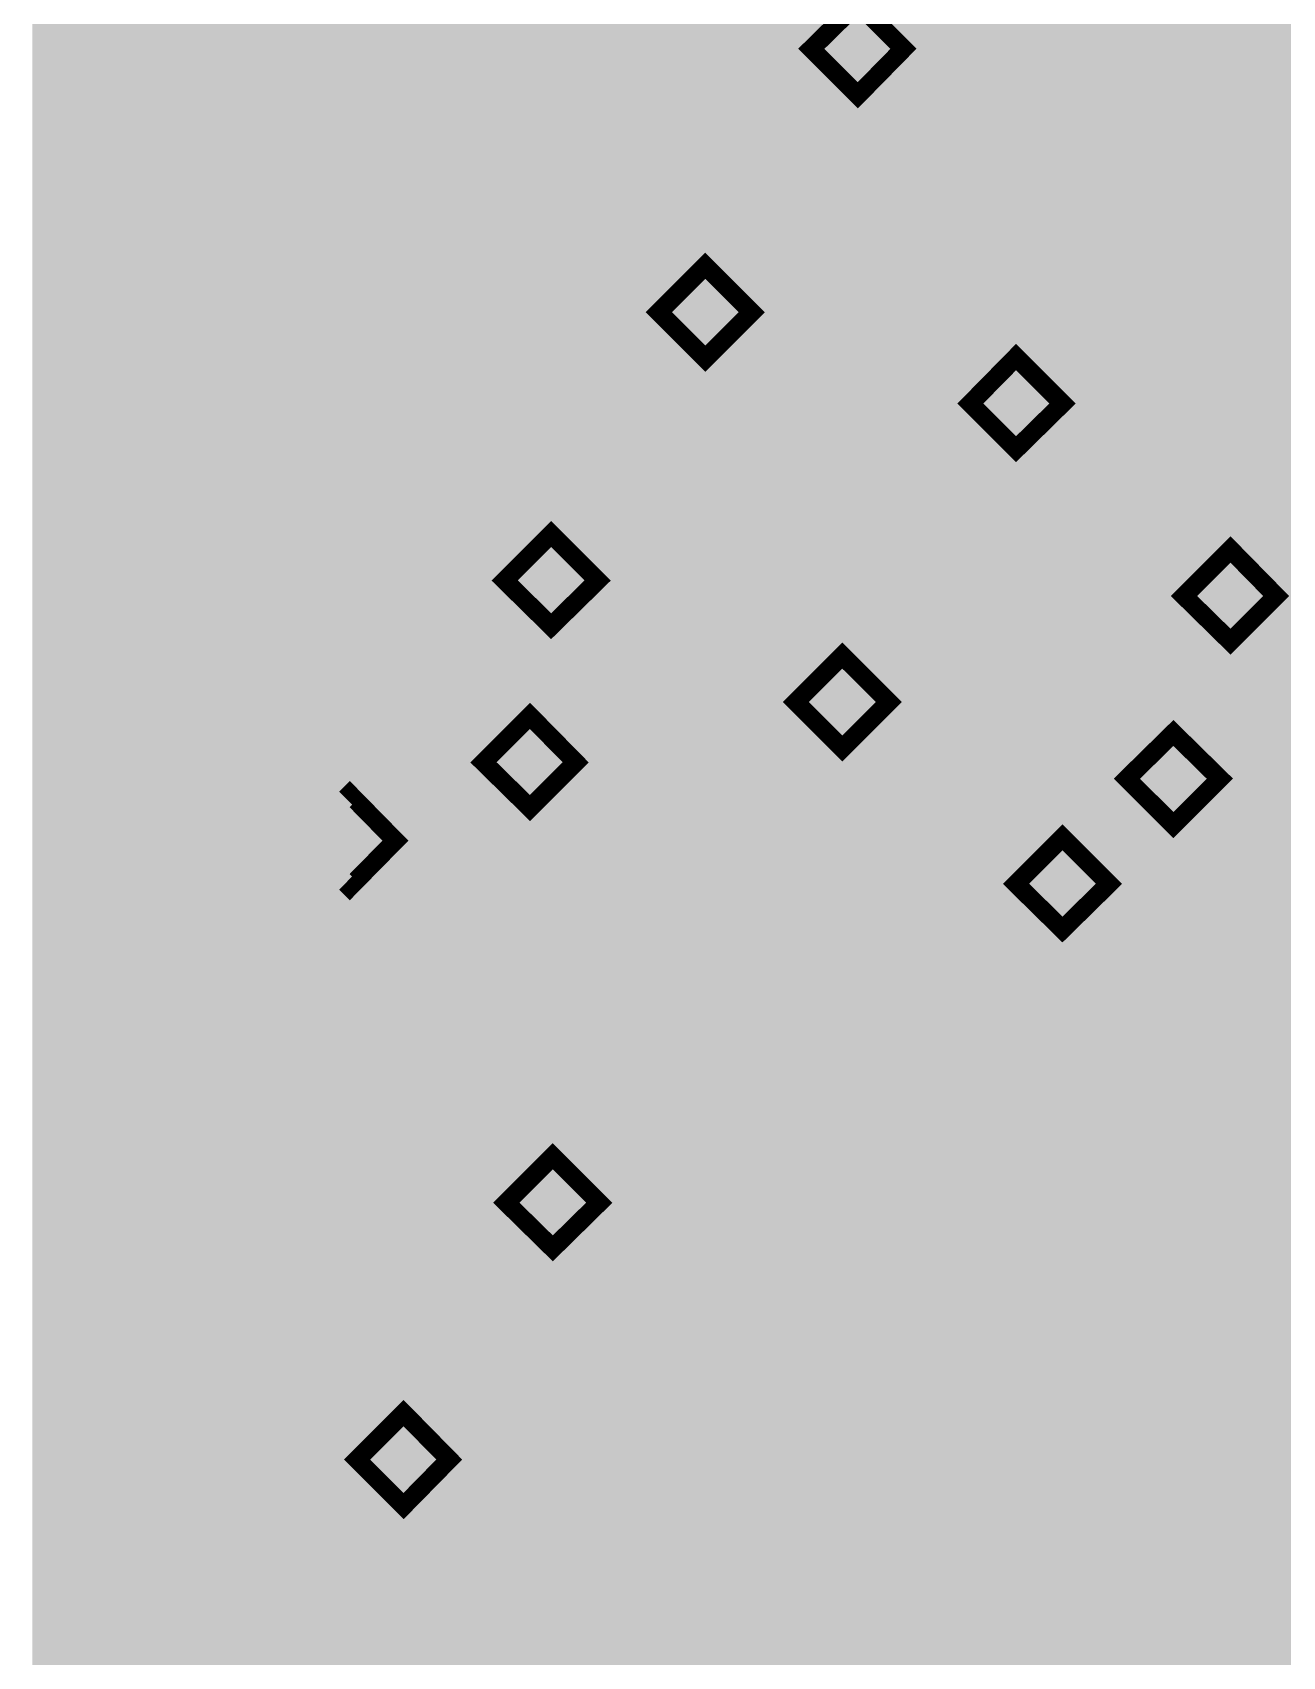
# Model space of a CAD drawing. Header units: millimetres. Extents: x 92 to 588, y 96 to 434.
# Drawn here: x 291.16 to 318.2, y 368.09 to 403.22 of the extents above; entities that cross this region are included whole.
import ezdxf

# ---------------------------------------------------------------- set-up
doc = ezdxf.new("R2010")
doc.units = ezdxf.units.MM
doc.layers.add('H', color=7, linetype='Continuous')
doc.layers.add('P', color=7, linetype='Continuous')

msp = doc.modelspace()

# ---------------------------------------------------------------- hatches: boundary and pattern name
at = {"layer": 'H', "linetype": 'Continuous'}
for points in [[(291.162, 223.903), (291.162, 433.788), (588.166, 433.788), (588.166, 223.903), (291.162, 223.903)], [(309.013, 401.861), (308.007, 402.867), (309.013, 403.855), (310, 402.867), (309.013, 401.861)], [(310.018, 400.468), (309.93, 400.468), (309.771, 400.486), (309.7, 400.521), (309.63, 400.556), (309.489, 400.644), (309.436, 400.697), (309.383, 400.768), (309.277, 400.962), (309.224, 401.068), (309.189, 401.191), (309.154, 401.491), (309.154, 401.65), (309.154, 401.808), (309.189, 402.126), (309.224, 402.249), (309.26, 402.391), (309.365, 402.62), (309.436, 402.726), (309.506, 402.832), (309.7, 402.973), (309.806, 403.043), (309.912, 403.096), (310.177, 403.149), (310.318, 403.149), (310.406, 403.149), (310.477, 403.131), (310.547, 403.131), (310.618, 403.114), (310.618, 402.779), (310.547, 402.796), (310.459, 402.832), (310.371, 402.849), (310.265, 402.849), (310.194, 402.849), (310.036, 402.814), (309.912, 402.761), (309.806, 402.69), (309.753, 402.638), (309.7, 402.567), (309.612, 402.443), (309.559, 402.285), (309.524, 402.091), (309.506, 401.985), (309.63, 401.808), (309.506, 401.738), (309.506, 401.703), (309.506, 401.667), (309.506, 401.438), (309.542, 401.226), (309.559, 401.138), (309.595, 401.068), (309.648, 400.944), (309.683, 400.891), (309.771, 400.821), (309.842, 400.785), (309.93, 400.75), (310.018, 400.75), (310.106, 400.75), (310.247, 400.803), (310.318, 400.856), (310.353, 400.891), (310.388, 400.927), (310.424, 401.032), (310.477, 401.191), (310.477, 401.332), (310.477, 401.42), (310.459, 401.544), (310.441, 401.614), (310.424, 401.667), (310.353, 401.756), (310.3, 401.791), (310.265, 401.808), (310.194, 401.861), (310.141, 401.861), (310.071, 401.879), (309.983, 401.879), (309.859, 401.879), (309.736, 401.844), (309.63, 401.808), (309.506, 401.985), (309.63, 402.073), (309.771, 402.126), (309.824, 402.144), (309.983, 402.161), (310.053, 402.161), (310.194, 402.161), (310.318, 402.126), (310.371, 402.108), (310.494, 402.055), (310.547, 402.02), (310.618, 401.95), (310.724, 401.826), (310.759, 401.738), (310.794, 401.65), (310.829, 401.456), (310.829, 401.35), (310.829, 401.262), (310.794, 401.068), (310.759, 400.979), (310.724, 400.909), (310.635, 400.768), (310.582, 400.697), (310.53, 400.644), (310.406, 400.556), (310.335, 400.521), (310.265, 400.486), (310.106, 400.468), (310.018, 400.468)], [(311.288, 400.521), (312.47, 402.796), (311.129, 402.796), (311.129, 403.096), (312.77, 403.096), (312.77, 402.708), (311.658, 400.521), (311.288, 400.521)], [(314.198, 400.521), (314.198, 400.874), (314.357, 401.032), (314.516, 401.191), (314.675, 401.332), (314.816, 401.509), (314.957, 401.65), (315.151, 401.914), (315.221, 402.02), (315.274, 402.126), (315.327, 402.32), (315.327, 402.426), (315.327, 402.532), (315.292, 402.62), (315.274, 402.655), (315.221, 402.726), (315.204, 402.743), (315.133, 402.796), (315.063, 402.832), (314.975, 402.849), (314.886, 402.849), (314.798, 402.849), (314.692, 402.832), (314.604, 402.796), (314.516, 402.779), (314.445, 402.743), (314.375, 402.708), (314.304, 402.655), (314.269, 402.62), (314.251, 402.99), (314.375, 403.043), (314.551, 403.096), (314.639, 403.131), (314.816, 403.149), (314.904, 403.149), (314.992, 403.149), (315.151, 403.131), (315.292, 403.078), (315.415, 403.008), (315.468, 402.955), (315.521, 402.92), (315.592, 402.796), (315.645, 402.673), (315.68, 402.514), (315.68, 402.443), (315.68, 402.302), (315.645, 402.161), (315.61, 402.038), (315.539, 401.932), (315.468, 401.808), (315.398, 401.703), (315.292, 401.597), (315.204, 401.473), (315.027, 401.297), (314.833, 401.121), (314.657, 400.944), (314.516, 400.803), (315.786, 400.803), (315.786, 400.521), (314.198, 400.521)], [(316.333, 400.521), (316.333, 400.785), (316.809, 400.785), (316.809, 402.514), (316.333, 402.514), (316.333, 402.743), (316.474, 402.743), (316.668, 402.779), (316.738, 402.814), (316.756, 402.849), (316.809, 402.902), (316.862, 403.008), (316.88, 403.114), (317.144, 403.114), (317.144, 400.785), (317.603, 400.785), (317.603, 400.521), (316.333, 400.521)], [(313.228, 400.521), (313.228, 401.015), (313.652, 401.015), (313.652, 400.521), (313.228, 400.521)], [(300.052, 397.998), (299.964, 397.998), (299.805, 398.034), (299.735, 398.069), (299.664, 398.087), (299.54, 398.175), (299.488, 398.228), (299.417, 398.316), (299.311, 398.492), (299.276, 398.616), (299.241, 398.739), (299.205, 399.022), (299.188, 399.198), (299.205, 399.357), (299.241, 399.657), (299.258, 399.798), (299.294, 399.939), (299.417, 400.168), (299.47, 400.274), (299.558, 400.362), (299.735, 400.521), (299.84, 400.574), (299.946, 400.627), (300.211, 400.68), (300.352, 400.68), (300.44, 400.68), (300.511, 400.68), (300.581, 400.662), (300.652, 400.644), (300.652, 400.327), (300.581, 400.344), (300.493, 400.362), (300.405, 400.38), (300.299, 400.397), (300.228, 400.38), (300.087, 400.362), (299.946, 400.309), (299.84, 400.221), (299.787, 400.168), (299.735, 400.115), (299.664, 399.974), (299.593, 399.815), (299.558, 399.639), (299.558, 399.533), (299.664, 399.339), (299.558, 399.286), (299.54, 399.233), (299.54, 399.198), (299.54, 399.11), (299.54, 398.986), (299.576, 398.775), (299.593, 398.686), (299.629, 398.598), (299.682, 398.475), (299.735, 398.439), (299.805, 398.351), (299.876, 398.316), (299.964, 398.298), (300.052, 398.281), (300.158, 398.298), (300.281, 398.334), (300.352, 398.404), (300.387, 398.439), (300.422, 398.475), (300.475, 398.563), (300.511, 398.739), (300.511, 398.88), (300.511, 398.951), (300.493, 399.092), (300.475, 399.145), (300.458, 399.198), (300.387, 399.286), (300.334, 399.339), (300.299, 399.357), (300.228, 399.392), (300.193, 399.41), (300.105, 399.41), (300.017, 399.427), (299.893, 399.41), (299.77, 399.392), (299.664, 399.339), (299.558, 399.533), (299.682, 399.604), (299.805, 399.657), (299.876, 399.674), (300.017, 399.709), (300.087, 399.709), (300.228, 399.709), (300.352, 399.674), (300.405, 399.657), (300.528, 399.604), (300.599, 399.551), (300.652, 399.498), (300.758, 399.357), (300.81, 399.286), (300.828, 399.198), (300.863, 399.004), (300.863, 398.898), (300.863, 398.792), (300.828, 398.616), (300.81, 398.528), (300.775, 398.439), (300.687, 398.298), (300.634, 398.245), (300.564, 398.193), (300.44, 398.104), (300.37, 398.069), (300.299, 398.034), (300.14, 397.998), (300.052, 397.998)], [(301.322, 398.051), (302.504, 400.344), (301.163, 400.344), (301.163, 400.644), (302.804, 400.644), (302.804, 400.256), (301.692, 398.051), (301.322, 398.051)], [(304.374, 398.051), (305.555, 400.344), (304.215, 400.344), (304.215, 400.644), (305.855, 400.644), (305.855, 400.256), (304.726, 398.051), (304.374, 398.051)], [(306.314, 398.051), (307.496, 400.344), (306.155, 400.344), (306.155, 400.644), (307.795, 400.644), (307.795, 400.256), (306.684, 398.051), (306.314, 398.051)], [(303.262, 398.051), (303.262, 398.545), (303.686, 398.545), (303.686, 398.051), (303.262, 398.051)], [(305.714, 396.164), (304.709, 397.169), (305.714, 398.175), (306.72, 397.169), (305.714, 396.164)], [(312.435, 394.206), (311.447, 395.194), (312.435, 396.199), (313.44, 395.194), (312.435, 394.206)], [(303.386, 392.213), (303.298, 392.213), (303.139, 392.231), (303.068, 392.266), (302.998, 392.301), (302.874, 392.389), (302.821, 392.442), (302.751, 392.513), (302.645, 392.707), (302.61, 392.813), (302.574, 392.936), (302.539, 393.236), (302.521, 393.395), (302.539, 393.553), (302.574, 393.871), (302.592, 393.994), (302.627, 394.136), (302.751, 394.365), (302.804, 394.471), (302.892, 394.577), (303.068, 394.718), (303.174, 394.788), (303.28, 394.841), (303.545, 394.894), (303.686, 394.894), (303.774, 394.894), (303.844, 394.876), (303.915, 394.876), (303.985, 394.859), (303.985, 394.524), (303.915, 394.541), (303.827, 394.577), (303.739, 394.594), (303.633, 394.594), (303.562, 394.594), (303.421, 394.559), (303.28, 394.506), (303.174, 394.435), (303.121, 394.383), (303.068, 394.312), (302.998, 394.188), (302.927, 394.03), (302.892, 393.836), (302.892, 393.73), (302.998, 393.553), (302.892, 393.483), (302.874, 393.448), (302.874, 393.412), (302.874, 393.183), (302.91, 392.971), (302.927, 392.883), (302.962, 392.813), (303.015, 392.689), (303.068, 392.636), (303.139, 392.566), (303.209, 392.513), (303.298, 392.495), (303.386, 392.495), (303.492, 392.495), (303.615, 392.548), (303.686, 392.601), (303.721, 392.636), (303.756, 392.672), (303.809, 392.777), (303.844, 392.936), (303.844, 393.077), (303.844, 393.165), (303.827, 393.289), (303.809, 393.359), (303.791, 393.412), (303.721, 393.501), (303.668, 393.536), (303.633, 393.553), (303.562, 393.606), (303.527, 393.606), (303.439, 393.624), (303.35, 393.624), (303.227, 393.624), (303.104, 393.589), (302.998, 393.553), (302.892, 393.73), (303.015, 393.818), (303.139, 393.871), (303.209, 393.889), (303.35, 393.906), (303.421, 393.906), (303.562, 393.906), (303.686, 393.871), (303.739, 393.853), (303.862, 393.8), (303.915, 393.765), (303.985, 393.695), (304.091, 393.571), (304.127, 393.483), (304.162, 393.395), (304.197, 393.201), (304.197, 393.095), (304.197, 393.007), (304.162, 392.813), (304.109, 392.654), (304.021, 392.513), (303.968, 392.442), (303.897, 392.389), (303.774, 392.301), (303.703, 392.266), (303.633, 392.231), (303.474, 392.213), (303.386, 392.213)], [(305.291, 392.195), (305.203, 392.195), (305.026, 392.231), (304.938, 392.266), (304.867, 392.283), (304.726, 392.372), (304.673, 392.425), (304.62, 392.478), (304.55, 392.601), (304.515, 392.672), (304.479, 392.742), (304.462, 392.901), (304.462, 392.971), (304.462, 393.077), (304.515, 393.271), (304.568, 393.359), (304.62, 393.448), (304.797, 393.589), (304.885, 393.642), (305.026, 393.501), (304.92, 393.377), (304.885, 393.324), (304.85, 393.254), (304.815, 393.095), (304.797, 393.007), (304.815, 392.883), (304.885, 392.689), (304.938, 392.619), (305.026, 392.548), (305.203, 392.46), (305.308, 392.46), (305.414, 392.46), (305.573, 392.53), (305.644, 392.583), (305.714, 392.654), (305.785, 392.83), (305.785, 392.954), (305.785, 393.024), (305.749, 393.148), (305.714, 393.201), (305.679, 393.254), (305.555, 393.342), (305.485, 393.395), (305.414, 393.43), (305.326, 393.465), (305.22, 393.501), (305.097, 393.553), (305.026, 393.501), (304.885, 393.642), (304.797, 393.712), (304.656, 393.836), (304.603, 393.889), (304.568, 393.959), (304.515, 394.118), (304.515, 394.224), (304.515, 394.294), (304.55, 394.435), (304.603, 394.541), (304.691, 394.665), (304.744, 394.7), (304.797, 394.753), (304.92, 394.823), (305.061, 394.876), (305.22, 394.894), (305.379, 394.894), (305.538, 394.876), (305.679, 394.823), (305.802, 394.771), (305.855, 394.718), (305.908, 394.665), (305.996, 394.559), (306.049, 394.453), (306.067, 394.312), (306.067, 394.241), (306.067, 394.153), (306.014, 393.994), (305.979, 393.906), (305.926, 393.818), (305.767, 393.695), (305.679, 393.642), (305.555, 393.783), (305.644, 393.906), (305.679, 393.959), (305.696, 394.03), (305.732, 394.171), (305.732, 394.241), (305.732, 394.33), (305.679, 394.471), (305.626, 394.524), (305.591, 394.559), (305.52, 394.594), (305.397, 394.647), (305.291, 394.647), (305.203, 394.647), (305.044, 394.594), (304.991, 394.541), (304.956, 394.524), (304.903, 394.453), (304.867, 394.347), (304.867, 394.259), (304.867, 394.206), (304.903, 394.083), (304.92, 394.047), (304.956, 393.994), (305.044, 393.924), (305.114, 393.889), (305.167, 393.853), (305.273, 393.8), (305.379, 393.748), (305.467, 393.73), (305.555, 393.783), (305.679, 393.642), (305.785, 393.571), (305.961, 393.448), (306.014, 393.377), (306.067, 393.289), (306.137, 393.095), (306.137, 392.971), (306.137, 392.901), (306.102, 392.742), (306.049, 392.601), (305.961, 392.478), (305.89, 392.425), (305.838, 392.372), (305.696, 392.283), (305.555, 392.231), (305.379, 392.195), (305.291, 392.195)], [(307.566, 392.266), (307.566, 392.619), (307.725, 392.777), (307.884, 392.936), (308.042, 393.077), (308.184, 393.254), (308.325, 393.395), (308.519, 393.659), (308.589, 393.765), (308.642, 393.871), (308.695, 394.065), (308.695, 394.171), (308.695, 394.277), (308.66, 394.365), (308.642, 394.4), (308.589, 394.471), (308.572, 394.488), (308.501, 394.541), (308.43, 394.577), (308.342, 394.594), (308.254, 394.594), (308.166, 394.594), (308.06, 394.577), (307.972, 394.541), (307.884, 394.524), (307.813, 394.488), (307.743, 394.453), (307.69, 394.4), (307.637, 394.365), (307.619, 394.735), (307.743, 394.788), (307.919, 394.841), (308.007, 394.876), (308.201, 394.894), (308.272, 394.894), (308.36, 394.894), (308.536, 394.876), (308.677, 394.823), (308.783, 394.753), (308.836, 394.7), (308.889, 394.665), (308.977, 394.541), (309.03, 394.418), (309.048, 394.259), (309.048, 394.188), (309.048, 394.047), (309.013, 393.906), (308.977, 393.783), (308.924, 393.677), (308.854, 393.553), (308.766, 393.448), (308.677, 393.342), (308.572, 393.218), (308.395, 393.042), (308.201, 392.866), (308.025, 392.689), (307.884, 392.548), (309.154, 392.548), (309.154, 392.266), (307.566, 392.266)], [(310.212, 392.213), (310.036, 392.213), (309.842, 392.248), (309.683, 392.283), (309.542, 392.354), (309.542, 392.724), (309.612, 392.689), (309.665, 392.654), (309.753, 392.619), (309.842, 392.583), (309.93, 392.548), (310.018, 392.53), (310.106, 392.513), (310.212, 392.513), (310.318, 392.513), (310.424, 392.548), (310.477, 392.566), (310.547, 392.619), (310.582, 392.672), (310.653, 392.742), (310.688, 392.848), (310.724, 392.954), (310.724, 393.077), (310.724, 393.148), (310.706, 393.271), (310.688, 393.307), (310.671, 393.359), (310.618, 393.43), (310.582, 393.448), (310.53, 393.483), (310.441, 393.536), (310.388, 393.553), (310.283, 393.571), (310.159, 393.571), (310.018, 393.571), (309.859, 393.553), (309.736, 393.536), (309.648, 393.518), (309.648, 394.841), (311.059, 394.841), (311.059, 394.541), (309.983, 394.541), (309.983, 393.853), (310.036, 393.853), (310.159, 393.871), (310.212, 393.871), (310.406, 393.853), (310.547, 393.836), (310.618, 393.818), (310.741, 393.748), (310.812, 393.712), (310.865, 393.659), (310.97, 393.536), (311.006, 393.465), (311.041, 393.377), (311.076, 393.201), (311.076, 392.989), (311.041, 392.813), (311.006, 392.742), (310.988, 392.654), (310.9, 392.513), (310.847, 392.46), (310.794, 392.407), (310.653, 392.301), (310.582, 392.266), (310.494, 392.248), (310.318, 392.213), (310.212, 392.213)], [(306.596, 392.266), (306.596, 392.76), (307.019, 392.76), (307.019, 392.266), (306.596, 392.266)], [(302.38, 390.378), (301.375, 391.366), (302.38, 392.372), (303.386, 391.366), (302.38, 390.378)], [(317.074, 390.043), (316.068, 391.031), (317.074, 392.037), (318.061, 391.031), (317.074, 390.043)], [(308.677, 387.733), (307.672, 388.738), (308.677, 389.743), (309.683, 388.738), (308.677, 387.733)], [(299.011, 386.568), (298.941, 386.586), (298.782, 386.604), (298.694, 386.639), (298.623, 386.674), (298.5, 386.763), (298.447, 386.815), (298.376, 386.886), (298.288, 387.08), (298.235, 387.186), (298.2, 387.309), (298.165, 387.592), (298.165, 387.768), (298.165, 387.927), (298.2, 388.227), (298.235, 388.368), (298.27, 388.509), (298.376, 388.738), (298.447, 388.844), (298.517, 388.932), (298.694, 389.091), (298.817, 389.161), (298.923, 389.197), (299.188, 389.25), (299.329, 389.267), (299.417, 389.267), (299.488, 389.25), (299.558, 389.25), (299.611, 389.232), (299.611, 388.897), (299.54, 388.914), (299.47, 388.95), (299.382, 388.967), (299.276, 388.967), (299.205, 388.967), (299.047, 388.932), (298.923, 388.879), (298.8, 388.791), (298.747, 388.738), (298.711, 388.685), (298.623, 388.562), (298.57, 388.385), (298.535, 388.209), (298.517, 388.103), (298.623, 387.909), (298.517, 387.856), (298.517, 387.821), (298.517, 387.786), (298.517, 387.556), (298.535, 387.345), (298.57, 387.256), (298.588, 387.186), (298.659, 387.045), (298.694, 387.009), (298.764, 386.939), (298.853, 386.886), (298.941, 386.868), (299.029, 386.851), (299.117, 386.868), (299.258, 386.921), (299.329, 386.974), (299.364, 387.009), (299.382, 387.045), (299.435, 387.133), (299.488, 387.309), (299.488, 387.45), (299.488, 387.539), (299.47, 387.662), (299.452, 387.715), (299.417, 387.768), (299.364, 387.874), (299.311, 387.909), (299.276, 387.927), (299.205, 387.962), (299.152, 387.98), (299.064, 387.997), (298.976, 387.997), (298.87, 387.997), (298.747, 387.962), (298.623, 387.909), (298.517, 388.103), (298.641, 388.174), (298.782, 388.227), (298.835, 388.262), (298.976, 388.279), (299.064, 388.279), (299.205, 388.279), (299.329, 388.244), (299.382, 388.227), (299.505, 388.174), (299.558, 388.121), (299.629, 388.068), (299.735, 387.927), (299.77, 387.856), (299.805, 387.768), (299.84, 387.574), (299.84, 387.468), (299.84, 387.362), (299.805, 387.186), (299.77, 387.098), (299.735, 387.027), (299.646, 386.886), (299.593, 386.815), (299.54, 386.763), (299.417, 386.674), (299.346, 386.639), (299.258, 386.604), (299.1, 386.586), (299.011, 386.568)], [(300.846, 386.568), (300.669, 386.604), (300.581, 386.621), (300.511, 386.657), (300.37, 386.745), (300.317, 386.798), (300.264, 386.851), (300.175, 386.974), (300.14, 387.045), (300.123, 387.115), (300.087, 387.256), (300.087, 387.345), (300.105, 387.45), (300.158, 387.644), (300.211, 387.733), (300.264, 387.821), (300.422, 387.962), (300.528, 388.015), (300.669, 387.874), (300.564, 387.75), (300.511, 387.68), (300.475, 387.609), (300.44, 387.45), (300.44, 387.362), (300.44, 387.256), (300.511, 387.062), (300.581, 386.974), (300.652, 386.921), (300.828, 386.833), (300.934, 386.833), (301.04, 386.833), (301.216, 386.904), (301.287, 386.957), (301.34, 387.027), (301.41, 387.203), (301.428, 387.309), (301.41, 387.398), (301.393, 387.521), (301.357, 387.574), (301.322, 387.609), (301.199, 387.715), (301.11, 387.768), (301.057, 387.803), (300.952, 387.838), (300.863, 387.874), (300.74, 387.927), (300.669, 387.874), (300.528, 388.015), (300.44, 388.085), (300.299, 388.191), (300.246, 388.262), (300.211, 388.332), (300.158, 388.491), (300.158, 388.597), (300.158, 388.668), (300.175, 388.791), (300.246, 388.914), (300.317, 389.038), (300.37, 389.073), (300.422, 389.126), (300.564, 389.197), (300.687, 389.25), (300.846, 389.267), (300.934, 389.267), (301.022, 389.267), (301.181, 389.25), (301.322, 389.197), (301.445, 389.126), (301.498, 389.091), (301.551, 389.038), (301.622, 388.932), (301.675, 388.826), (301.71, 388.685), (301.71, 388.615), (301.71, 388.526), (301.657, 388.35), (301.604, 388.279), (301.551, 388.191), (301.41, 388.05), (301.322, 388.015), (301.181, 388.156), (301.287, 388.279), (301.322, 388.332), (301.34, 388.403), (301.375, 388.526), (301.375, 388.615), (301.357, 388.703), (301.304, 388.844), (301.251, 388.897), (301.216, 388.932), (301.163, 388.967), (301.04, 389.02), (300.934, 389.02), (300.846, 389.02), (300.687, 388.967), (300.616, 388.914), (300.599, 388.879), (300.546, 388.826), (300.511, 388.72), (300.493, 388.632), (300.511, 388.562), (300.528, 388.456), (300.564, 388.421), (300.599, 388.368), (300.687, 388.297), (300.74, 388.262), (300.81, 388.227), (300.916, 388.174), (301.022, 388.121), (301.11, 388.085), (301.181, 388.156), (301.322, 388.015), (301.428, 387.944), (301.604, 387.821), (301.657, 387.733), (301.71, 387.662), (301.763, 387.468), (301.781, 387.345), (301.781, 387.274), (301.745, 387.115), (301.675, 386.974), (301.587, 386.851), (301.534, 386.798), (301.481, 386.745), (301.34, 386.657), (301.181, 386.604), (301.022, 386.568), (300.846, 386.568)], [(304.021, 386.568), (303.933, 386.586), (303.774, 386.604), (303.686, 386.639), (303.633, 386.674), (303.492, 386.763), (303.439, 386.815), (303.386, 386.886), (303.28, 387.08), (303.227, 387.186), (303.192, 387.309), (303.156, 387.592), (303.156, 387.768), (303.156, 387.927), (303.192, 388.227), (303.227, 388.368), (303.262, 388.509), (303.368, 388.738), (303.439, 388.844), (303.509, 388.932), (303.703, 389.091), (303.809, 389.161), (303.915, 389.197), (304.18, 389.25), (304.321, 389.267), (304.409, 389.267), (304.479, 389.25), (304.55, 389.25), (304.603, 389.232), (304.603, 388.897), (304.532, 388.914), (304.462, 388.95), (304.374, 388.967), (304.268, 388.967), (304.197, 388.967), (304.038, 388.932), (303.915, 388.879), (303.791, 388.791), (303.756, 388.738), (303.703, 388.685), (303.615, 388.562), (303.562, 388.385), (303.527, 388.209), (303.509, 388.103), (303.633, 387.909), (303.509, 387.856), (303.509, 387.821), (303.509, 387.786), (303.509, 387.733), (303.509, 387.697), (303.509, 387.556), (303.527, 387.345), (303.562, 387.256), (303.58, 387.186), (303.65, 387.045), (303.686, 387.009), (303.774, 386.939), (303.844, 386.886), (303.933, 386.868), (304.021, 386.851), (304.109, 386.868), (304.25, 386.921), (304.321, 386.974), (304.356, 387.009), (304.391, 387.045), (304.426, 387.133), (304.479, 387.309), (304.479, 387.45), (304.479, 387.539), (304.462, 387.662), (304.444, 387.715), (304.409, 387.768), (304.356, 387.874), (304.303, 387.909), (304.268, 387.927), (304.197, 387.962), (304.144, 387.98), (304.056, 387.997), (303.968, 387.997), (303.862, 387.997), (303.739, 387.962), (303.633, 387.909), (303.509, 388.103), (303.633, 388.174), (303.774, 388.227), (303.827, 388.262), (303.968, 388.279), (304.056, 388.279), (304.197, 388.279), (304.321, 388.244), (304.374, 388.227), (304.497, 388.174), (304.55, 388.121), (304.62, 388.068), (304.726, 387.927), (304.762, 387.856), (304.797, 387.768), (304.832, 387.574), (304.832, 387.362), (304.797, 387.186), (304.762, 387.098), (304.726, 387.027), (304.638, 386.886), (304.585, 386.815), (304.532, 386.763), (304.409, 386.674), (304.338, 386.639), (304.25, 386.604), (304.091, 386.586), (304.021, 386.568)], [(307.954, 386.833), (307.866, 386.833), (307.707, 386.868), (307.637, 386.886), (307.566, 386.921), (307.443, 387.009), (307.39, 387.062), (307.319, 387.133), (307.213, 387.327), (307.178, 387.433), (307.143, 387.556), (307.108, 387.856), (307.108, 388.015), (307.108, 388.191), (307.143, 388.491), (307.178, 388.632), (307.213, 388.756), (307.319, 389.003), (307.39, 389.108), (307.46, 389.197), (307.637, 389.355), (307.743, 389.408), (307.866, 389.461), (308.113, 389.514), (308.254, 389.514), (308.342, 389.514), (308.413, 389.514), (308.501, 389.497), (308.554, 389.479), (308.554, 389.144), (308.483, 389.179), (308.395, 389.197), (308.307, 389.214), (308.219, 389.214), (308.131, 389.214), (307.99, 389.197), (307.848, 389.126), (307.743, 389.056), (307.69, 389.003), (307.637, 388.95), (307.566, 388.809), (307.513, 388.65), (307.46, 388.456), (307.46, 388.35), (307.566, 388.174), (307.46, 388.103), (307.46, 388.068), (307.443, 388.033), (307.443, 387.821), (307.478, 387.592), (307.496, 387.503), (307.531, 387.433), (307.601, 387.309), (307.637, 387.256), (307.707, 387.186), (307.778, 387.151), (307.866, 387.115), (307.954, 387.115), (308.06, 387.115), (308.184, 387.168), (308.254, 387.221), (308.289, 387.256), (308.325, 387.309), (308.378, 387.398), (308.413, 387.574), (308.43, 387.715), (308.43, 387.786), (308.395, 387.927), (308.378, 387.98), (308.36, 388.033), (308.289, 388.121), (308.254, 388.156), (308.219, 388.191), (308.131, 388.227), (308.095, 388.227), (308.007, 388.244), (307.919, 388.244), (307.795, 388.244), (307.69, 388.209), (307.566, 388.174), (307.46, 388.35), (307.584, 388.438), (307.707, 388.491), (307.778, 388.509), (307.919, 388.526), (307.99, 388.526), (308.131, 388.526), (308.254, 388.509), (308.307, 388.491), (308.43, 388.421), (308.501, 388.385), (308.572, 388.332), (308.677, 388.191), (308.713, 388.103), (308.73, 388.033), (308.766, 387.838), (308.783, 387.715), (308.766, 387.627), (308.748, 387.433), (308.713, 387.362), (308.677, 387.274), (308.589, 387.133), (308.536, 387.08), (308.466, 387.009), (308.342, 386.921), (308.272, 386.886), (308.201, 386.868), (308.042, 386.833), (307.954, 386.833)], [(309.454, 386.833), (309.383, 386.833), (309.312, 386.851), (309.242, 386.868), (309.242, 387.203), (309.312, 387.186), (309.383, 387.151), (309.489, 387.133), (309.577, 387.133), (309.665, 387.133), (309.806, 387.168), (309.947, 387.221), (310.071, 387.309), (310.106, 387.362), (310.159, 387.415), (310.23, 387.556), (310.3, 387.715), (310.318, 387.891), (310.335, 387.997), (310.23, 388.191), (310.335, 388.244), (310.335, 388.315), (310.335, 388.35), (310.335, 388.403), (310.335, 388.526), (310.318, 388.756), (310.3, 388.844), (310.265, 388.914), (310.194, 389.038), (310.159, 389.091), (310.124, 389.126), (310.053, 389.179), (310, 389.214), (309.93, 389.232), (309.842, 389.232), (309.736, 389.232), (309.595, 389.179), (309.524, 389.126), (309.489, 389.091), (309.471, 389.038), (309.418, 388.95), (309.365, 388.773), (309.365, 388.65), (309.365, 388.562), (309.383, 388.421), (309.401, 388.368), (309.436, 388.315), (309.506, 388.227), (309.542, 388.191), (309.577, 388.174), (309.648, 388.121), (309.7, 388.121), (309.771, 388.103), (309.877, 388.103), (309.983, 388.103), (310.106, 388.138), (310.23, 388.191), (310.335, 387.997), (310.194, 387.909), (310.071, 387.856), (310, 387.838), (309.877, 387.821), (309.789, 387.821), (309.648, 387.821), (309.542, 387.838), (309.471, 387.856), (309.348, 387.927), (309.295, 387.962), (309.224, 388.015), (309.118, 388.156), (309.083, 388.244), (309.048, 388.315), (309.013, 388.509), (309.013, 388.632), (309.013, 388.72), (309.048, 388.914), (309.083, 388.985), (309.118, 389.073), (309.207, 389.214), (309.26, 389.285), (309.312, 389.338), (309.454, 389.426), (309.524, 389.461), (309.595, 389.479), (309.753, 389.514), (309.842, 389.514), (309.93, 389.514), (310.089, 389.479), (310.159, 389.461), (310.23, 389.426), (310.353, 389.338), (310.406, 389.285), (310.477, 389.214), (310.582, 389.02), (310.618, 388.914), (310.653, 388.791), (310.688, 388.509), (310.688, 388.332), (310.688, 388.174), (310.653, 387.874), (310.618, 387.715), (310.582, 387.592), (310.477, 387.345), (310.406, 387.239), (310.335, 387.151), (310.159, 386.992), (310.053, 386.939), (309.947, 386.886), (309.683, 386.833), (309.524, 386.833), (309.454, 386.833)], [(312.911, 386.833), (312.911, 387.115), (312.981, 387.115), (313.105, 387.151), (313.158, 387.186), (313.193, 387.221), (313.264, 387.327), (313.299, 387.38), (313.316, 387.45), (313.352, 387.609), (313.369, 387.715), (313.387, 387.927), (313.387, 388.174), (313.387, 388.438), (313.369, 388.632), (313.352, 388.738), (313.316, 388.897), (313.299, 388.967), (313.264, 389.02), (313.193, 389.126), (313.158, 389.161), (313.105, 389.197), (312.981, 389.232), (312.84, 389.232), (312.734, 389.197), (312.681, 389.161), (312.629, 389.126), (312.558, 389.02), (312.54, 388.967), (312.505, 388.897), (312.47, 388.72), (312.452, 388.632), (312.452, 388.421), (312.435, 388.174), (312.452, 387.909), (312.452, 387.715), (312.47, 387.627), (312.505, 387.468), (312.523, 387.398), (312.558, 387.327), (312.629, 387.221), (312.681, 387.186), (312.717, 387.151), (312.84, 387.115), (312.911, 387.115), (312.911, 386.833), (312.805, 386.833), (312.629, 386.868), (312.47, 386.957), (312.346, 387.08), (312.293, 387.168), (312.24, 387.256), (312.17, 387.45), (312.117, 387.715), (312.099, 388.015), (312.082, 388.174), (312.099, 388.35), (312.117, 388.65), (312.17, 388.897), (312.24, 389.108), (312.293, 389.197), (312.346, 389.267), (312.47, 389.391), (312.629, 389.479), (312.805, 389.514), (312.911, 389.514), (313.017, 389.514), (313.211, 389.479), (313.369, 389.391), (313.493, 389.267), (313.546, 389.179), (313.581, 389.091), (313.669, 388.879), (313.722, 388.632), (313.74, 388.35), (313.74, 388.015), (313.722, 387.697), (313.669, 387.45), (313.581, 387.239), (313.546, 387.151), (313.493, 387.08), (313.352, 386.957), (313.193, 386.868), (313.017, 386.833), (312.911, 386.833)], [(314.287, 386.886), (314.287, 387.151), (314.745, 387.151), (314.745, 388.879), (314.287, 388.879), (314.287, 389.108), (314.41, 389.126), (314.604, 389.161), (314.675, 389.197), (314.71, 389.214), (314.763, 389.267), (314.798, 389.373), (314.816, 389.479), (315.08, 389.479), (315.08, 387.151), (315.539, 387.151), (315.539, 386.886), (314.287, 386.886)], [(306.173, 386.621), (306.173, 387.521), (306.173, 387.803), (306.173, 388.809), (305.291, 387.803), (306.173, 387.803), (306.173, 387.521), (305.026, 387.521), (305.026, 387.891), (306.173, 389.214), (306.508, 389.214), (306.508, 387.803), (306.808, 387.803), (306.808, 387.521), (306.508, 387.521), (306.508, 386.621), (306.173, 386.621)], [(301.922, 386.445), (300.916, 387.433), (301.922, 388.438), (302.91, 387.433), (301.922, 386.445)], [(315.839, 386.075), (314.833, 387.08), (315.839, 388.068), (316.844, 387.08), (315.839, 386.075)], [(302.239, 386.621), (302.239, 387.133), (302.663, 387.133), (302.663, 386.621), (302.239, 386.621)], [(311.182, 386.886), (311.182, 387.38), (311.588, 387.38), (311.588, 386.886), (311.182, 386.886)], [(298.024, 384.734), (297.935, 384.822), (297.935, 386.657), (298.024, 386.745), (299.011, 385.739), (298.024, 384.734)], [(313.44, 383.817), (312.435, 384.805), (313.44, 385.81), (314.445, 384.805), (313.44, 383.817)], [(305.467, 381.33), (305.308, 381.365), (305.238, 381.383), (305.167, 381.418), (305.044, 381.506), (304.991, 381.559), (304.92, 381.63), (304.815, 381.824), (304.779, 381.929), (304.744, 382.053), (304.709, 382.353), (304.709, 382.512), (304.709, 382.688), (304.744, 382.988), (304.779, 383.129), (304.815, 383.252), (304.92, 383.499), (304.991, 383.605), (305.061, 383.693), (305.238, 383.852), (305.344, 383.905), (305.467, 383.958), (305.714, 384.011), (305.855, 384.011), (305.943, 384.011), (306.014, 384.011), (306.102, 383.993), (306.155, 383.976), (306.155, 383.64), (306.085, 383.676), (305.996, 383.693), (305.908, 383.711), (305.82, 383.711), (305.732, 383.711), (305.591, 383.693), (305.467, 383.64), (305.344, 383.552), (305.291, 383.499), (305.238, 383.446), (305.167, 383.305), (305.114, 383.147), (305.061, 382.953), (305.061, 382.847), (305.167, 382.67), (305.061, 382.6), (305.061, 382.564), (305.044, 382.529), (305.044, 382.441), (305.061, 382.318), (305.079, 382.088), (305.097, 382), (305.132, 381.929), (305.203, 381.806), (305.238, 381.753), (305.308, 381.683), (305.397, 381.647), (305.467, 381.612), (305.555, 381.612), (305.661, 381.612), (305.785, 381.665), (305.855, 381.718), (305.89, 381.753), (305.926, 381.806), (305.979, 381.894), (306.014, 382.071), (306.032, 382.212), (306.032, 382.282), (305.996, 382.423), (305.979, 382.476), (305.961, 382.529), (305.89, 382.617), (305.855, 382.653), (305.82, 382.688), (305.732, 382.723), (305.696, 382.723), (305.608, 382.741), (305.52, 382.741), (305.397, 382.741), (305.291, 382.706), (305.167, 382.67), (305.061, 382.847), (305.185, 382.935), (305.308, 382.988), (305.379, 383.005), (305.52, 383.023), (305.591, 383.041), (305.732, 383.023), (305.855, 383.005), (305.926, 382.988), (306.032, 382.917), (306.102, 382.882), (306.173, 382.829), (306.279, 382.688), (306.314, 382.6), (306.349, 382.529), (306.367, 382.335), (306.384, 382.212), (306.367, 382.123), (306.349, 381.929), (306.314, 381.859), (306.279, 381.771), (306.19, 381.63), (306.137, 381.577), (306.085, 381.506), (305.943, 381.418), (305.873, 381.383), (305.802, 381.365), (305.644, 381.33), (305.467, 381.33)], [(307.125, 381.33), (307.055, 381.33), (306.984, 381.347), (306.914, 381.347), (306.843, 381.365), (306.843, 381.7), (306.914, 381.683), (307.002, 381.647), (307.09, 381.63), (307.178, 381.63), (307.266, 381.63), (307.407, 381.665), (307.549, 381.718), (307.672, 381.806), (307.76, 381.912), (307.831, 382.053), (307.901, 382.212), (307.919, 382.388), (307.937, 382.494), (307.831, 382.688), (307.937, 382.741), (307.937, 382.811), (307.937, 382.847), (307.937, 383.023), (307.919, 383.252), (307.901, 383.341), (307.866, 383.411), (307.795, 383.535), (307.76, 383.588), (307.725, 383.623), (307.654, 383.693), (307.601, 383.711), (307.531, 383.729), (307.443, 383.729), (307.337, 383.729), (307.196, 383.676), (307.125, 383.623), (307.09, 383.588), (307.072, 383.535), (307.019, 383.446), (306.966, 383.288), (306.966, 383.147), (306.966, 383.058), (306.984, 382.935), (307.019, 382.864), (307.037, 382.811), (307.108, 382.723), (307.143, 382.688), (307.178, 382.67), (307.249, 382.635), (307.302, 382.617), (307.372, 382.6), (307.478, 382.6), (307.584, 382.6), (307.707, 382.635), (307.831, 382.688), (307.937, 382.494), (307.795, 382.406), (307.672, 382.353), (307.601, 382.335), (307.478, 382.318), (307.39, 382.318), (307.266, 382.318), (307.143, 382.353), (307.072, 382.37), (306.949, 382.423), (306.896, 382.459), (306.825, 382.529), (306.72, 382.653), (306.684, 382.741), (306.649, 382.811), (306.614, 383.005), (306.614, 383.129), (306.614, 383.217), (306.649, 383.411), (306.684, 383.482), (306.72, 383.57), (306.808, 383.711), (306.861, 383.782), (306.914, 383.834), (307.055, 383.923), (307.125, 383.958), (307.196, 383.976), (307.355, 384.011), (307.443, 384.011), (307.531, 384.011), (307.69, 383.993), (307.76, 383.958), (307.831, 383.923), (307.954, 383.834), (308.007, 383.782), (308.078, 383.711), (308.184, 383.517), (308.219, 383.411), (308.254, 383.288), (308.289, 383.005), (308.289, 382.829), (308.289, 382.67), (308.254, 382.37), (308.219, 382.229), (308.184, 382.088), (308.078, 381.841), (308.007, 381.753), (307.937, 381.647), (307.76, 381.488), (307.654, 381.436), (307.549, 381.383), (307.284, 381.33), (307.125, 381.33)], [(310.318, 381.33), (310.124, 381.347), (310.036, 381.383), (309.859, 381.418), (309.718, 381.488), (309.718, 381.859), (309.859, 381.771), (310.036, 381.7), (310.124, 381.665), (310.3, 381.63), (310.406, 381.63), (310.512, 381.63), (310.618, 381.665), (310.671, 381.683), (310.759, 381.735), (310.794, 381.771), (310.847, 381.859), (310.9, 381.947), (310.918, 381.982), (310.935, 382.106), (310.935, 382.247), (310.918, 382.353), (310.9, 382.406), (310.865, 382.441), (310.812, 382.512), (310.776, 382.547), (310.706, 382.6), (310.6, 382.617), (310.512, 382.635), (310.388, 382.635), (310.247, 382.635), (310.247, 382.935), (310.353, 382.935), (310.477, 382.935), (310.653, 382.988), (310.741, 383.041), (310.776, 383.058), (310.829, 383.129), (310.882, 383.252), (310.882, 383.358), (310.882, 383.411), (310.865, 383.499), (310.847, 383.535), (310.829, 383.57), (310.776, 383.623), (310.741, 383.64), (310.688, 383.676), (310.6, 383.693), (310.53, 383.711), (310.441, 383.711), (310.335, 383.711), (310.247, 383.693), (310.159, 383.676), (310.071, 383.64), (309.983, 383.605), (309.912, 383.57), (309.859, 383.535), (309.806, 383.499), (309.789, 383.852), (309.912, 383.923), (310.089, 383.976), (310.194, 383.993), (310.371, 384.011), (310.459, 384.011), (310.635, 384.011), (310.776, 383.976), (310.829, 383.958), (310.953, 383.905), (311.006, 383.87), (311.059, 383.834), (311.147, 383.729), (311.182, 383.676), (311.2, 383.605), (311.235, 383.482), (311.235, 383.393), (311.235, 383.288), (311.165, 383.111), (311.094, 383.023), (311.023, 382.953), (310.847, 382.847), (310.759, 382.811), (310.847, 382.776), (310.935, 382.741), (311.023, 382.688), (311.112, 382.617), (311.147, 382.582), (311.217, 382.494), (311.235, 382.441), (311.253, 382.37), (311.288, 382.229), (311.288, 382.071), (311.253, 381.894), (311.217, 381.824), (311.2, 381.753), (311.112, 381.63), (311.059, 381.559), (311.006, 381.506), (310.865, 381.418), (310.776, 381.383), (310.706, 381.365), (310.53, 381.33), (310.318, 381.33)], [(311.888, 381.383), (311.888, 381.647), (312.346, 381.647), (312.346, 383.376), (311.888, 383.376), (311.888, 383.605), (312.011, 383.623), (312.205, 383.658), (312.276, 383.693), (312.311, 383.711), (312.364, 383.764), (312.399, 383.87), (312.417, 383.976), (312.681, 383.976), (312.681, 381.647), (313.14, 381.647), (313.14, 381.383), (311.888, 381.383)], [(308.783, 381.383), (308.783, 381.877), (309.189, 381.877), (309.189, 381.383), (308.783, 381.383)], [(302.416, 376.92), (301.41, 377.908), (302.416, 378.913), (303.421, 377.908), (302.416, 376.92)], [(303.421, 375.509), (303.333, 375.509), (303.174, 375.544), (303.104, 375.579), (303.033, 375.597), (302.91, 375.685), (302.839, 375.738), (302.786, 375.826), (302.68, 376.003), (302.645, 376.126), (302.61, 376.25), (302.557, 376.532), (302.557, 376.708), (302.557, 376.867), (302.592, 377.167), (302.627, 377.308), (302.663, 377.449), (302.768, 377.678), (302.839, 377.784), (302.91, 377.873), (303.104, 378.031), (303.209, 378.084), (303.315, 378.137), (303.58, 378.19), (303.721, 378.19), (303.809, 378.19), (303.88, 378.19), (303.95, 378.172), (304.021, 378.155), (304.021, 377.837), (303.95, 377.855), (303.862, 377.873), (303.774, 377.89), (303.668, 377.908), (303.597, 377.89), (303.456, 377.873), (303.315, 377.82), (303.209, 377.731), (303.156, 377.678), (303.104, 377.626), (303.033, 377.484), (302.962, 377.326), (302.927, 377.132), (302.91, 377.043), (303.033, 376.849), (302.91, 376.797), (302.91, 376.744), (302.91, 376.673), (302.91, 376.62), (302.91, 376.497), (302.945, 376.285), (302.962, 376.197), (302.998, 376.109), (303.051, 375.985), (303.086, 375.95), (303.174, 375.862), (303.245, 375.826), (303.333, 375.809), (303.421, 375.791), (303.527, 375.809), (303.65, 375.844), (303.721, 375.915), (303.756, 375.95), (303.791, 375.985), (303.844, 376.073), (303.88, 376.25), (303.88, 376.391), (303.88, 376.461), (303.862, 376.603), (303.844, 376.655), (303.827, 376.708), (303.756, 376.797), (303.703, 376.849), (303.668, 376.867), (303.597, 376.902), (303.562, 376.92), (303.474, 376.92), (303.386, 376.938), (303.262, 376.92), (303.139, 376.902), (303.033, 376.849), (302.91, 377.043), (303.033, 377.114), (303.174, 377.167), (303.245, 377.185), (303.386, 377.22), (303.456, 377.22), (303.597, 377.202), (303.721, 377.185), (303.774, 377.167), (303.897, 377.114), (303.95, 377.061), (304.021, 377.008), (304.127, 376.867), (304.162, 376.797), (304.197, 376.708), (304.232, 376.514), (304.232, 376.408), (304.232, 376.303), (304.197, 376.126), (304.18, 376.038), (304.144, 375.95), (304.056, 375.809), (304.003, 375.756), (303.933, 375.703), (303.809, 375.615), (303.739, 375.579), (303.668, 375.544), (303.509, 375.509), (303.421, 375.509)], [(304.92, 375.509), (304.85, 375.527), (304.762, 375.527), (304.709, 375.544), (304.709, 375.879), (304.762, 375.862), (304.85, 375.844), (304.938, 375.809), (305.044, 375.809), (305.132, 375.809), (305.273, 375.844), (305.414, 375.897), (305.52, 375.985), (305.573, 376.038), (305.626, 376.091), (305.696, 376.232), (305.749, 376.391), (305.785, 376.567), (305.802, 376.673), (305.696, 376.867), (305.802, 376.92), (305.802, 376.991), (305.802, 377.043), (305.802, 377.079), (305.802, 377.22), (305.785, 377.432), (305.749, 377.52), (305.732, 377.59), (305.661, 377.731), (305.626, 377.767), (305.591, 377.82), (305.502, 377.873), (305.467, 377.89), (305.379, 377.908), (305.291, 377.925), (305.185, 377.908), (305.061, 377.855), (304.991, 377.802), (304.956, 377.767), (304.92, 377.731), (304.885, 377.626), (304.832, 377.467), (304.832, 377.326), (304.832, 377.238), (304.85, 377.114), (304.867, 377.061), (304.885, 377.008), (304.956, 376.92), (305.009, 376.867), (305.044, 376.849), (305.114, 376.814), (305.15, 376.797), (305.238, 376.779), (305.326, 376.779), (305.45, 376.797), (305.573, 376.814), (305.696, 376.867), (305.802, 376.673), (305.661, 376.585), (305.538, 376.55), (305.467, 376.514), (305.326, 376.497), (305.255, 376.497), (305.114, 376.497), (304.991, 376.532), (304.938, 376.55), (304.815, 376.603), (304.762, 376.655), (304.691, 376.708), (304.585, 376.832), (304.55, 376.92), (304.515, 377.008), (304.479, 377.202), (304.479, 377.308), (304.479, 377.414), (304.515, 377.59), (304.55, 377.678), (304.568, 377.749), (304.673, 377.89), (304.726, 377.961), (304.779, 378.014), (304.903, 378.102), (304.991, 378.137), (305.061, 378.172), (305.22, 378.208), (305.379, 378.208), (305.555, 378.172), (305.626, 378.137), (305.696, 378.102), (305.82, 378.031), (305.873, 377.961), (305.943, 377.89), (306.032, 377.714), (306.085, 377.59), (306.12, 377.467), (306.155, 377.185), (306.155, 376.849), (306.12, 376.55), (306.085, 376.408), (306.049, 376.267), (305.943, 376.02), (305.873, 375.932), (305.785, 375.826), (305.608, 375.685), (305.502, 375.615), (305.397, 375.579), (305.15, 375.527), (304.991, 375.509), (304.92, 375.509)], [(308.307, 375.509), (308.113, 375.527), (307.937, 375.544), (307.76, 375.597), (307.619, 375.668), (307.619, 376.02), (307.69, 376.003), (307.76, 375.95), (307.831, 375.915), (307.919, 375.897), (308.025, 375.862), (308.113, 375.826), (308.201, 375.809), (308.307, 375.809), (308.413, 375.826), (308.501, 375.844), (308.554, 375.862), (308.642, 375.932), (308.677, 375.968), (308.73, 376.056), (308.783, 376.144), (308.801, 376.25), (308.801, 376.391), (308.801, 376.461), (308.783, 376.567), (308.766, 376.62), (308.748, 376.655), (308.695, 376.726), (308.66, 376.761), (308.625, 376.797), (308.536, 376.832), (308.483, 376.849), (308.36, 376.885), (308.236, 376.885), (308.095, 376.885), (307.954, 376.867), (307.831, 376.832), (307.725, 376.814), (307.725, 378.155), (309.154, 378.155), (309.154, 377.837), (308.06, 377.837), (308.06, 377.167), (308.131, 377.167), (308.184, 377.167), (308.236, 377.167), (308.289, 377.167), (308.483, 377.167), (308.625, 377.132), (308.695, 377.114), (308.836, 377.061), (308.889, 377.008), (308.96, 376.955), (309.048, 376.832), (309.101, 376.761), (309.118, 376.691), (309.154, 376.497), (309.154, 376.391), (309.154, 376.303), (309.136, 376.126), (309.101, 376.038), (309.065, 375.968), (308.977, 375.826), (308.942, 375.773), (308.871, 375.703), (308.748, 375.615), (308.66, 375.579), (308.572, 375.544), (308.395, 375.509), (308.307, 375.509)], [(310.353, 375.509), (310.265, 375.509), (310.106, 375.544), (310.036, 375.579), (309.965, 375.597), (309.842, 375.685), (309.789, 375.738), (309.718, 375.826), (309.612, 376.003), (309.577, 376.126), (309.542, 376.25), (309.506, 376.532), (309.506, 376.708), (309.506, 376.867), (309.542, 377.167), (309.577, 377.308), (309.612, 377.449), (309.718, 377.678), (309.789, 377.784), (309.859, 377.873), (310.036, 378.031), (310.141, 378.084), (310.265, 378.137), (310.512, 378.19), (310.653, 378.19), (310.741, 378.19), (310.829, 378.19), (310.9, 378.172), (310.953, 378.155), (310.953, 377.837), (310.882, 377.855), (310.794, 377.873), (310.706, 377.89), (310.618, 377.908), (310.53, 377.89), (310.388, 377.873), (310.265, 377.82), (310.141, 377.731), (310.089, 377.678), (310.036, 377.626), (309.965, 377.484), (309.912, 377.326), (309.859, 377.132), (309.859, 377.043), (309.965, 376.849), (309.859, 376.797), (309.859, 376.744), (309.842, 376.673), (309.842, 376.62), (309.859, 376.497), (309.877, 376.285), (309.895, 376.197), (309.93, 376.109), (310, 375.985), (310.036, 375.95), (310.106, 375.862), (310.194, 375.826), (310.265, 375.809), (310.353, 375.791), (310.459, 375.809), (310.582, 375.844), (310.671, 375.915), (310.688, 375.95), (310.724, 375.985), (310.776, 376.073), (310.812, 376.25), (310.829, 376.391), (310.829, 376.461), (310.794, 376.603), (310.776, 376.655), (310.759, 376.708), (310.688, 376.797), (310.653, 376.849), (310.618, 376.867), (310.53, 376.902), (310.494, 376.92), (310.406, 376.92), (310.318, 376.938), (310.194, 376.92), (310.089, 376.902), (309.965, 376.849), (309.859, 377.043), (309.983, 377.114), (310.106, 377.167), (310.177, 377.185), (310.318, 377.22), (310.388, 377.22), (310.547, 377.202), (310.653, 377.185), (310.724, 377.167), (310.829, 377.114), (310.9, 377.061), (310.97, 377.008), (311.076, 376.867), (311.112, 376.797), (311.147, 376.708), (311.182, 376.514), (311.182, 376.303), (311.147, 376.126), (311.112, 376.038), (311.076, 375.95), (310.988, 375.809), (310.935, 375.756), (310.882, 375.703), (310.741, 375.615), (310.671, 375.579), (310.6, 375.544), (310.441, 375.509), (310.353, 375.509)], [(306.631, 375.562), (306.631, 376.056), (307.055, 376.056), (307.055, 375.562), (306.631, 375.562)], [(313.546, 371.734), (314.728, 374.01), (313.387, 374.01), (313.387, 374.309), (315.027, 374.309), (315.027, 373.921), (313.916, 371.734), (313.546, 371.734)], [(316.139, 371.681), (316.139, 371.963), (316.209, 371.963), (316.315, 371.999), (316.368, 372.034), (316.421, 372.069), (316.491, 372.175), (316.509, 372.228), (316.544, 372.299), (316.58, 372.457), (316.58, 372.563), (316.597, 372.757), (316.597, 373.022), (316.597, 373.269), (316.58, 373.48), (316.58, 373.586), (316.544, 373.745), (316.509, 373.816), (316.491, 373.868), (316.403, 373.974), (316.368, 374.01), (316.315, 374.045), (316.209, 374.08), (316.139, 374.08), (316.068, 374.08), (315.945, 374.045), (315.892, 374.01), (315.856, 373.974), (315.768, 373.868), (315.751, 373.798), (315.715, 373.727), (315.68, 373.569), (315.68, 373.48), (315.662, 373.269), (315.662, 372.757), (315.68, 372.563), (315.68, 372.475), (315.715, 372.316), (315.751, 372.246), (315.768, 372.175), (315.839, 372.069), (315.892, 372.034), (315.945, 371.999), (316.05, 371.963), (316.139, 371.963), (316.139, 371.681), (316.033, 371.681), (315.839, 371.717), (315.68, 371.805), (315.557, 371.928), (315.504, 371.999), (315.451, 372.087), (315.38, 372.299), (315.327, 372.546), (315.31, 372.845), (315.31, 373.181), (315.327, 373.498), (315.38, 373.745), (315.451, 373.957), (315.504, 374.045), (315.557, 374.115), (315.68, 374.239), (315.839, 374.327), (316.033, 374.362), (316.139, 374.362), (316.227, 374.362), (316.421, 374.327), (316.58, 374.239), (316.703, 374.115), (316.756, 374.027), (316.809, 373.939), (316.88, 373.727), (316.932, 373.48), (316.95, 373.181), (316.95, 373.022), (316.95, 372.845), (316.932, 372.546), (316.88, 372.299), (316.809, 372.087), (316.756, 371.999), (316.703, 371.928), (316.58, 371.805), (316.421, 371.717), (316.227, 371.681), (316.139, 371.681)], [(299.188, 371.346), (298.182, 372.352), (299.188, 373.357), (300.175, 372.352), (299.188, 371.346)], [(299.505, 370.006), (300.687, 372.281), (299.346, 372.281), (299.346, 372.581), (300.987, 372.581), (300.987, 372.193), (299.876, 370.006), (299.505, 370.006)], [(302.098, 369.953), (301.992, 369.953), (301.816, 369.988), (301.657, 370.076), (301.534, 370.2), (301.481, 370.288), (301.428, 370.358), (301.357, 370.57), (301.304, 370.835), (301.269, 371.134), (301.269, 371.293), (301.269, 371.47), (301.304, 371.769), (301.357, 372.016), (301.428, 372.228), (301.481, 372.316), (301.534, 372.387), (301.657, 372.51), (301.816, 372.598), (301.992, 372.634), (302.098, 372.634), (302.204, 372.634), (302.169, 372.352), (302.028, 372.352), (301.904, 372.316), (301.869, 372.281), (301.816, 372.246), (301.745, 372.14), (301.71, 372.087), (301.692, 372.016), (301.657, 371.84), (301.64, 371.752), (301.622, 371.54), (301.622, 371.293), (301.622, 371.029), (301.64, 370.835), (301.657, 370.746), (301.692, 370.588), (301.71, 370.517), (301.745, 370.447), (301.816, 370.341), (301.851, 370.305), (301.904, 370.27), (302.028, 370.235), (302.098, 370.235), (302.169, 370.235), (302.292, 370.27), (302.327, 370.305), (302.38, 370.341), (302.451, 370.447), (302.486, 370.499), (302.504, 370.57), (302.539, 370.729), (302.557, 370.835), (302.574, 371.046), (302.574, 371.293), (302.574, 371.558), (302.557, 371.752), (302.539, 371.858), (302.504, 372.016), (302.486, 372.087), (302.451, 372.14), (302.38, 372.246), (302.327, 372.281), (302.292, 372.316), (302.169, 372.352), (302.204, 372.634), (302.38, 372.598), (302.539, 372.51), (302.68, 372.387), (302.733, 372.299), (302.768, 372.21), (302.857, 371.999), (302.892, 371.752), (302.927, 371.452), (302.927, 371.134), (302.892, 370.817), (302.839, 370.57), (302.768, 370.358), (302.715, 370.27), (302.663, 370.2), (302.539, 370.076), (302.38, 369.988), (302.204, 369.953), (302.098, 369.953)], [(304.356, 370.006), (304.356, 370.358), (304.532, 370.535), (304.691, 370.676), (304.832, 370.835), (304.991, 370.993), (305.132, 371.152), (305.326, 371.399), (305.397, 371.505), (305.432, 371.611), (305.485, 371.805), (305.502, 371.911), (305.485, 372.016), (305.467, 372.105), (305.45, 372.14), (305.397, 372.21), (305.379, 372.228), (305.308, 372.281), (305.238, 372.316), (305.15, 372.334), (305.061, 372.334), (304.956, 372.334), (304.867, 372.316), (304.779, 372.299), (304.691, 372.263), (304.62, 372.228), (304.55, 372.193), (304.479, 372.14), (304.444, 372.122), (304.426, 372.493), (304.532, 372.546), (304.726, 372.581), (304.815, 372.616), (304.991, 372.634), (305.079, 372.634), (305.167, 372.634), (305.326, 372.616), (305.467, 372.563), (305.591, 372.493), (305.644, 372.457), (305.696, 372.404), (305.767, 372.281), (305.82, 372.158), (305.855, 372.016), (305.855, 371.928), (305.838, 371.787), (305.82, 371.646), (305.785, 371.523), (305.714, 371.417), (305.644, 371.293), (305.555, 371.187), (305.467, 371.082), (305.379, 370.976), (305.203, 370.782), (305.009, 370.605), (304.815, 370.429), (304.691, 370.305), (305.961, 370.305), (305.961, 370.006), (304.356, 370.006)], [(307.019, 369.953), (306.825, 369.953), (306.649, 369.988), (306.473, 370.041), (306.331, 370.094), (306.331, 370.464), (306.402, 370.429), (306.561, 370.358), (306.649, 370.323), (306.737, 370.288), (306.825, 370.27), (306.914, 370.253), (307.019, 370.253), (307.125, 370.253), (307.213, 370.288), (307.266, 370.305), (307.355, 370.376), (307.39, 370.411), (307.443, 370.482), (307.496, 370.588), (307.513, 370.693), (307.531, 370.835), (307.531, 370.888), (307.496, 371.011), (307.478, 371.046), (307.46, 371.099), (307.407, 371.17), (307.372, 371.205), (307.337, 371.223), (307.249, 371.276), (307.196, 371.293), (307.09, 371.311), (306.949, 371.311), (306.808, 371.311), (306.667, 371.293), (306.543, 371.276), (306.437, 371.258), (306.437, 372.581), (307.866, 372.581), (307.866, 372.281), (306.772, 372.281), (306.772, 371.593), (306.843, 371.611), (306.966, 371.611), (307.019, 371.611), (307.196, 371.611), (307.355, 371.575), (307.407, 371.558), (307.549, 371.487), (307.619, 371.452), (307.672, 371.399), (307.778, 371.276), (307.813, 371.205), (307.831, 371.134), (307.866, 370.94), (307.884, 370.817), (307.866, 370.729), (307.848, 370.552), (307.813, 370.482), (307.778, 370.394), (307.707, 370.27), (307.654, 370.2), (307.584, 370.147), (307.46, 370.058), (307.372, 370.023), (307.302, 369.988), (307.108, 369.953), (307.019, 369.953)], [(317.444, 371.734), (317.444, 372.228), (317.85, 372.228), (317.85, 371.734), (317.444, 371.734)], [(303.403, 370.006), (303.403, 370.499), (303.827, 370.499), (303.827, 370.006), (303.403, 370.006)]]:
    msp.add_hatch(color=7, dxfattribs=at).paths.add_polyline_path(points)

# ---------------------------------------------------------------- linework, layer by layer
at = {"layer": 'P', "color": 7, "const_width": 0.4}
for points in [[(308.007, 402.867), (309.013, 401.861), (310, 402.867), (309.013, 403.855), (308.007, 402.867), (308.007, 402.867)], [(304.709, 397.169), (305.714, 396.164), (306.72, 397.169), (305.714, 398.175), (304.709, 397.169), (304.709, 397.169)], [(311.447, 395.194), (312.435, 394.206), (313.44, 395.194), (312.435, 396.199), (311.447, 395.194), (311.447, 395.194)], [(301.375, 391.366), (302.38, 390.378), (303.386, 391.366), (302.38, 392.372), (301.375, 391.366), (301.375, 391.366)], [(316.068, 391.031), (317.074, 390.043), (318.061, 391.031), (317.074, 392.037), (316.068, 391.031), (316.068, 391.031)], [(307.672, 388.738), (308.677, 387.733), (309.683, 388.738), (308.677, 389.743), (307.672, 388.738), (307.672, 388.738)], [(300.916, 387.433), (301.922, 386.445), (302.91, 387.433), (301.922, 388.438), (300.916, 387.433), (300.916, 387.433)], [(314.833, 387.08), (315.839, 386.075), (316.844, 387.08), (315.839, 388.068), (314.833, 387.08), (314.833, 387.08)], [(297.935, 384.822), (298.024, 384.734), (299.011, 385.739), (298.024, 386.745), (297.935, 386.657)], [(312.435, 384.805), (313.44, 383.817), (314.445, 384.805), (313.44, 385.81), (312.435, 384.805), (312.435, 384.805)], [(301.41, 377.908), (302.416, 376.92), (303.421, 377.908), (302.416, 378.913), (301.41, 377.908), (301.41, 377.908)], [(298.182, 372.352), (299.188, 371.346), (300.175, 372.352), (299.188, 373.357), (298.182, 372.352), (298.182, 372.352)]]:
    msp.add_lwpolyline(points, dxfattribs=at)

doc.saveas('drawing.dxf')
